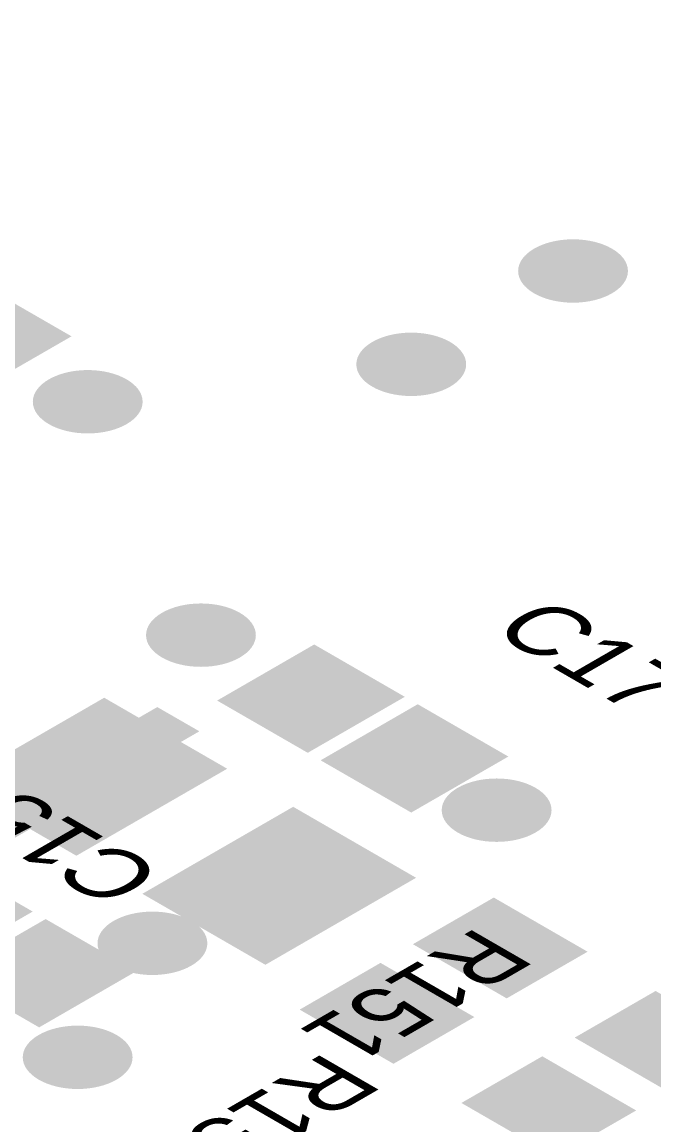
# Model space of a CAD drawing. Header units: millimetres. Extents: x -6 to 177, y -65 to 42.
# Drawn here: x 54.08 to 60.99, y -26.89 to -14.83 of the extents above; entities that cross this region are included whole.
import ezdxf

# ---------------------------------------------------------------- set-up
doc = ezdxf.new("R2010")
doc.units = ezdxf.units.MM
for name, color, linetype, true_color in [('Bottom Layer- Bottom', 7, 'Continuous', 0xffffff), ('Bottom Solder- Bot Mask', 7, 'Continuous', 0xffffff), ('Mechanical 13', 7, 'Continuous', 0xffffff), ('Top Layer- Top', 7, 'Continuous', 0xffffff), ('Top Overlay- Top Silk', 7, 'Continuous', 0xffffff), ('Top Paste- Top Paste', 7, 'Continuous', 0xffffff), ('Top Solder- Top Mask', 7, 'Continuous', 0xffffff), ('Via Holes', 7, 'Continuous', 0xffffff)]:
    doc.layers.add(name, color=color, linetype=linetype, true_color=true_color)
doc.styles.add('Arial', font='')
doc.styles.get('Arial').set_extended_font_data('Arial')

# ---------------------------------------------------------------- blocks, each defined once
blk = doc.blocks.new('RES_0805_2012_152')
at = {"layer": 'Top Layer- Top', "linetype": 'Continuous', "lineweight": 18}
for points in [[(61.006, -25.464), (61.96, -26.016), (61.147, -26.485), (60.192, -25.934)], [(59.768, -26.179), (60.723, -26.73), (59.91, -27.2), (58.955, -26.648)]]:
    blk.add_hatch(color=7, dxfattribs=at).paths.add_polyline_path(points, flags=0)
at = {"layer": 'Top Paste- Top Paste', "linetype": 'Continuous', "lineweight": 18}
for points in [[(61.006, -25.464), (61.96, -26.016), (61.147, -26.485), (60.192, -25.934)], [(59.768, -26.179), (60.723, -26.73), (59.91, -27.2), (58.955, -26.648)]]:
    blk.add_hatch(color=7, dxfattribs=at).paths.add_polyline_path(points, flags=0)
at = {"layer": 'Top Solder- Top Mask', "linetype": 'Continuous', "lineweight": 18}
for points in [[(61.006, -25.424), (62.031, -26.016), (61.147, -26.526), (60.122, -25.934)], [(59.768, -26.138), (60.794, -26.73), (59.91, -27.24), (58.884, -26.648)]]:
    blk.add_hatch(color=7, dxfattribs=at).paths.add_polyline_path(points, flags=0)
blk = doc.blocks.new('CAP_0805_2012_151')
at = {"layer": 'Top Layer- Top', "linetype": 'Continuous', "lineweight": 18}
for points in [[(54.129, -24.556), (53.139, -25.128), (52.22, -24.597), (53.21, -24.025)], [(55.26, -25.209), (54.27, -25.781), (53.351, -25.25), (54.341, -24.679)]]:
    blk.add_hatch(color=7, dxfattribs=at).paths.add_polyline_path(points, flags=0)
at = {"layer": 'Top Paste- Top Paste', "linetype": 'Continuous', "lineweight": 18}
for points in [[(54.129, -24.556), (53.139, -25.128), (52.22, -24.597), (53.21, -24.025)], [(55.26, -25.209), (54.27, -25.781), (53.351, -25.25), (54.341, -24.679)]]:
    blk.add_hatch(color=7, dxfattribs=at).paths.add_polyline_path(points, flags=0)
at = {"layer": 'Top Solder- Top Mask', "linetype": 'Continuous', "lineweight": 18}
for points in [[(54.2, -24.556), (53.139, -25.169), (52.149, -24.597), (53.21, -23.985)], [(55.331, -25.209), (54.27, -25.822), (53.28, -25.25), (54.341, -24.638)]]:
    blk.add_hatch(color=7, dxfattribs=at).paths.add_polyline_path(points, flags=0)
blk = doc.blocks.new('CAP_POL_1411_3528_148')
at = {"layer": 'Mechanical 13', "linetype": 'Continuous', "lineweight": 18}
blk.add_hatch(color=56, dxfattribs=at).paths.add_polyline_path([(53.51, -23.505), (53.97, -23.77), (56.021, -22.586), (55.561, -22.321)], flags=0)
at = {"layer": 'Top Layer- Top', "linetype": 'Continuous', "lineweight": 18}
for points in [[(53.404, -23.17), (54.981, -22.26), (56.254, -22.995), (54.677, -23.905)], [(55.469, -24.362), (57.046, -23.452), (58.319, -24.187), (56.742, -25.097)]]:
    blk.add_hatch(color=7, dxfattribs=at).paths.add_polyline_path(points, flags=0)
at = {"layer": 'Top Paste- Top Paste', "linetype": 'Continuous', "lineweight": 18}
for points in [[(53.404, -23.17), (54.981, -22.26), (56.254, -22.995), (54.677, -23.905)], [(55.469, -24.362), (57.046, -23.452), (58.319, -24.187), (56.742, -25.097)]]:
    blk.add_hatch(color=7, dxfattribs=at).paths.add_polyline_path(points, flags=0)
at = {"layer": 'Top Solder- Top Mask', "linetype": 'Continuous', "lineweight": 18}
for points in [[(53.334, -23.17), (54.981, -22.219), (56.325, -22.995), (54.677, -23.946)], [(55.398, -24.362), (57.046, -23.411), (58.389, -24.187), (56.742, -25.138)]]:
    blk.add_hatch(color=7, dxfattribs=at).paths.add_polyline_path(points, flags=0)
blk = doc.blocks.new('RES_0805_2012_286')
at = {"layer": 'Top Layer- Top', "linetype": 'Continuous', "lineweight": 18}
for points in [[(59.379, -25.464), (58.425, -24.913), (59.238, -24.444), (60.192, -24.995)], [(58.142, -26.179), (57.187, -25.628), (58, -25.158), (58.955, -25.709)]]:
    blk.add_hatch(color=7, dxfattribs=at).paths.add_polyline_path(points, flags=0)
at = {"layer": 'Top Paste- Top Paste', "linetype": 'Continuous', "lineweight": 18}
for points in [[(59.379, -25.464), (58.425, -24.913), (59.238, -24.444), (60.192, -24.995)], [(58.142, -26.179), (57.187, -25.628), (58, -25.158), (58.955, -25.709)]]:
    blk.add_hatch(color=7, dxfattribs=at).paths.add_polyline_path(points, flags=0)
at = {"layer": 'Top Solder- Top Mask', "linetype": 'Continuous', "lineweight": 18}
for points in [[(59.379, -25.505), (58.354, -24.913), (59.238, -24.403), (60.263, -24.995)], [(58.142, -26.22), (57.117, -25.628), (58, -25.117), (59.026, -25.709)]]:
    blk.add_hatch(color=7, dxfattribs=at).paths.add_polyline_path(points, flags=0)
blk = doc.blocks.new('CAP_0805_2012_179')
at = {"layer": 'Top Layer- Top', "linetype": 'Continuous', "lineweight": 18}
for points in [[(53.422, -17.616), (52.432, -18.187), (51.513, -17.657), (52.503, -17.085)], [(54.553, -18.269), (53.563, -18.841), (52.644, -18.31), (53.634, -17.738)]]:
    blk.add_hatch(color=7, dxfattribs=at).paths.add_polyline_path(points, flags=0)
at = {"layer": 'Top Paste- Top Paste', "linetype": 'Continuous', "lineweight": 18}
for points in [[(53.422, -17.616), (52.432, -18.187), (51.513, -17.657), (52.503, -17.085)], [(54.553, -18.269), (53.563, -18.841), (52.644, -18.31), (53.634, -17.738)]]:
    blk.add_hatch(color=7, dxfattribs=at).paths.add_polyline_path(points, flags=0)
at = {"layer": 'Top Solder- Top Mask', "linetype": 'Continuous', "lineweight": 18}
for points in [[(53.493, -17.616), (52.432, -18.228), (51.442, -17.657), (52.503, -17.044)], [(54.624, -18.269), (53.563, -18.881), (52.573, -18.31), (53.634, -17.698)]]:
    blk.add_hatch(color=7, dxfattribs=at).paths.add_polyline_path(points, flags=0)
blk = doc.blocks.new('CAP_0805_2012_145')
at = {"layer": 'Top Layer- Top', "linetype": 'Continuous', "lineweight": 18}
for points in [[(58.195, -22.209), (57.205, -22.78), (56.286, -22.25), (57.276, -21.678)], [(59.326, -22.862), (58.336, -23.433), (57.417, -22.903), (58.407, -22.331)]]:
    blk.add_hatch(color=7, dxfattribs=at).paths.add_polyline_path(points, flags=0)
at = {"layer": 'Top Paste- Top Paste', "linetype": 'Continuous', "lineweight": 18}
for points in [[(58.195, -22.209), (57.205, -22.78), (56.286, -22.25), (57.276, -21.678)], [(59.326, -22.862), (58.336, -23.433), (57.417, -22.903), (58.407, -22.331)]]:
    blk.add_hatch(color=7, dxfattribs=at).paths.add_polyline_path(points, flags=0)
at = {"layer": 'Top Solder- Top Mask', "linetype": 'Continuous', "lineweight": 18}
for points in [[(58.266, -22.209), (57.205, -22.821), (56.215, -22.25), (57.276, -21.637)], [(59.397, -22.862), (58.336, -23.474), (57.346, -22.903), (58.407, -22.29)]]:
    blk.add_hatch(color=7, dxfattribs=at).paths.add_polyline_path(points, flags=0)

msp = doc.modelspace()

# ---------------------------------------------------------------- hatches: boundary and pattern name
at = {"layer": 'Bottom Layer- Bottom', "linetype": 'Continuous', "lineweight": 18}
h = msp.add_hatch(color=7, dxfattribs=at)
edge = h.paths.add_edge_path(flags=0)
edge.add_ellipse((60.104, -17.555), major_axis=(-0.55, 0), ratio=0.57735, start_angle=0, end_angle=360)
h = msp.add_hatch(color=7, dxfattribs=at)
edge = h.paths.add_edge_path(flags=0)
edge.add_ellipse((58.336, -18.575), major_axis=(-0.55, 0), ratio=0.57735, start_angle=0, end_angle=360)
h = msp.add_hatch(color=7, dxfattribs=at)
edge = h.paths.add_edge_path(flags=0)
edge.add_ellipse((54.801, -18.984), major_axis=(-0.55, 0), ratio=0.57735, start_angle=0, end_angle=360)
h = msp.add_hatch(color=7, dxfattribs=at)
edge = h.paths.add_edge_path(flags=0)
edge.add_ellipse((56.038, -21.535), major_axis=(-0.55, 0), ratio=0.57735, start_angle=0, end_angle=360)
h = msp.add_hatch(color=7, dxfattribs=at)
edge = h.paths.add_edge_path(flags=0)
edge.add_ellipse((59.269, -23.448), major_axis=(-0.55, 0), ratio=0.57735, start_angle=0, end_angle=360)
h = msp.add_hatch(color=7, dxfattribs=at)
edge = h.paths.add_edge_path(flags=0)
edge.add_ellipse((55.508, -24.903), major_axis=(-0.55, 0), ratio=0.57735, start_angle=0, end_angle=360)
h = msp.add_hatch(color=7, dxfattribs=at)
edge = h.paths.add_edge_path(flags=0)
edge.add_ellipse((54.691, -26.149), major_axis=(-0.55, 0), ratio=0.57735, start_angle=0, end_angle=360)
at = {"layer": 'Bottom Solder- Bot Mask', "linetype": 'Continuous', "lineweight": 18}
h = msp.add_hatch(color=7, dxfattribs=at)
edge = h.paths.add_edge_path(flags=0)
edge.add_ellipse((60.104, -17.555), major_axis=(-0.6, 0), ratio=0.57735, start_angle=0, end_angle=360)
h = msp.add_hatch(color=7, dxfattribs=at)
edge = h.paths.add_edge_path(flags=0)
edge.add_ellipse((58.336, -18.575), major_axis=(-0.6, 0), ratio=0.57735, start_angle=0, end_angle=360)
h = msp.add_hatch(color=7, dxfattribs=at)
edge = h.paths.add_edge_path(flags=0)
edge.add_ellipse((54.801, -18.984), major_axis=(-0.6, 0), ratio=0.57735, start_angle=0, end_angle=360)
h = msp.add_hatch(color=7, dxfattribs=at)
edge = h.paths.add_edge_path(flags=0)
edge.add_ellipse((56.038, -21.535), major_axis=(-0.6, 0), ratio=0.57735, start_angle=0, end_angle=360)
h = msp.add_hatch(color=7, dxfattribs=at)
edge = h.paths.add_edge_path(flags=0)
edge.add_ellipse((59.269, -23.448), major_axis=(-0.6, 0), ratio=0.57735, start_angle=0, end_angle=360)
h = msp.add_hatch(color=7, dxfattribs=at)
edge = h.paths.add_edge_path(flags=0)
edge.add_ellipse((55.508, -24.903), major_axis=(-0.6, 0), ratio=0.57735, start_angle=0, end_angle=360)
h = msp.add_hatch(color=7, dxfattribs=at)
edge = h.paths.add_edge_path(flags=0)
edge.add_ellipse((54.691, -26.149), major_axis=(-0.6, 0), ratio=0.57735, start_angle=0, end_angle=360)
at = {"layer": 'Top Layer- Top', "linetype": 'Continuous', "lineweight": 18}
h = msp.add_hatch(color=7, dxfattribs=at)
edge = h.paths.add_edge_path(flags=0)
edge.add_ellipse((60.104, -17.555), major_axis=(-0.55, 0), ratio=0.57735, start_angle=0, end_angle=360)
h = msp.add_hatch(color=7, dxfattribs=at)
edge = h.paths.add_edge_path(flags=0)
edge.add_ellipse((58.336, -18.575), major_axis=(-0.55, 0), ratio=0.57735, start_angle=0, end_angle=360)
h = msp.add_hatch(color=7, dxfattribs=at)
edge = h.paths.add_edge_path(flags=0)
edge.add_ellipse((54.801, -18.984), major_axis=(-0.55, 0), ratio=0.57735, start_angle=0, end_angle=360)
h = msp.add_hatch(color=7, dxfattribs=at)
edge = h.paths.add_edge_path(flags=0)
edge.add_ellipse((56.038, -21.535), major_axis=(-0.55, 0), ratio=0.57735, start_angle=0, end_angle=360)
h = msp.add_hatch(color=7, dxfattribs=at)
edge = h.paths.add_edge_path(flags=0)
edge.add_ellipse((59.269, -23.448), major_axis=(-0.55, 0), ratio=0.57735, start_angle=0, end_angle=360)
h = msp.add_hatch(color=7, dxfattribs=at)
edge = h.paths.add_edge_path(flags=0)
edge.add_ellipse((55.508, -24.903), major_axis=(-0.55, 0), ratio=0.57735, start_angle=0, end_angle=360)
h = msp.add_hatch(color=7, dxfattribs=at)
edge = h.paths.add_edge_path(flags=0)
edge.add_ellipse((54.691, -26.149), major_axis=(-0.55, 0), ratio=0.57735, start_angle=0, end_angle=360)
at = {"layer": 'Top Solder- Top Mask', "linetype": 'Continuous', "lineweight": 18}
h = msp.add_hatch(color=7, dxfattribs=at)
edge = h.paths.add_edge_path(flags=0)
edge.add_ellipse((60.104, -17.555), major_axis=(-0.6, 0), ratio=0.57735, start_angle=0, end_angle=360)
h = msp.add_hatch(color=7, dxfattribs=at)
edge = h.paths.add_edge_path(flags=0)
edge.add_ellipse((58.336, -18.575), major_axis=(-0.6, 0), ratio=0.57735, start_angle=0, end_angle=360)
h = msp.add_hatch(color=7, dxfattribs=at)
edge = h.paths.add_edge_path(flags=0)
edge.add_ellipse((54.801, -18.984), major_axis=(-0.6, 0), ratio=0.57735, start_angle=0, end_angle=360)
h = msp.add_hatch(color=7, dxfattribs=at)
edge = h.paths.add_edge_path(flags=0)
edge.add_ellipse((56.038, -21.535), major_axis=(-0.6, 0), ratio=0.57735, start_angle=0, end_angle=360)
h = msp.add_hatch(color=7, dxfattribs=at)
edge = h.paths.add_edge_path(flags=0)
edge.add_ellipse((59.269, -23.448), major_axis=(-0.6, 0), ratio=0.57735, start_angle=0, end_angle=360)
h = msp.add_hatch(color=7, dxfattribs=at)
edge = h.paths.add_edge_path(flags=0)
edge.add_ellipse((55.508, -24.903), major_axis=(-0.6, 0), ratio=0.57735, start_angle=0, end_angle=360)
h = msp.add_hatch(color=7, dxfattribs=at)
edge = h.paths.add_edge_path(flags=0)
edge.add_ellipse((54.691, -26.149), major_axis=(-0.6, 0), ratio=0.57735, start_angle=0, end_angle=360)
at = {"layer": 'Via Holes', "linetype": 'Continuous', "lineweight": 18}
h = msp.add_hatch(color=7, dxfattribs=at)
edge = h.paths.add_edge_path(flags=0)
edge.add_ellipse((60.104, -17.555), major_axis=(-0.3, 0), ratio=0.57735, start_angle=0, end_angle=360)
h = msp.add_hatch(color=7, dxfattribs=at)
edge = h.paths.add_edge_path(flags=0)
edge.add_ellipse((58.336, -18.575), major_axis=(-0.3, 0), ratio=0.57735, start_angle=0, end_angle=360)
h = msp.add_hatch(color=7, dxfattribs=at)
edge = h.paths.add_edge_path(flags=0)
edge.add_ellipse((54.801, -18.984), major_axis=(-0.3, 0), ratio=0.57735, start_angle=0, end_angle=360)
h = msp.add_hatch(color=7, dxfattribs=at)
edge = h.paths.add_edge_path(flags=0)
edge.add_ellipse((56.038, -21.535), major_axis=(-0.3, 0), ratio=0.57735, start_angle=0, end_angle=360)
h = msp.add_hatch(color=7, dxfattribs=at)
edge = h.paths.add_edge_path(flags=0)
edge.add_ellipse((59.269, -23.448), major_axis=(-0.3, 0), ratio=0.57735, start_angle=0, end_angle=360)
h = msp.add_hatch(color=7, dxfattribs=at)
edge = h.paths.add_edge_path(flags=0)
edge.add_ellipse((55.508, -24.903), major_axis=(-0.3, 0), ratio=0.57735, start_angle=0, end_angle=360)
h = msp.add_hatch(color=7, dxfattribs=at)
edge = h.paths.add_edge_path(flags=0)
edge.add_ellipse((54.691, -26.149), major_axis=(-0.3, 0), ratio=0.57735, start_angle=0, end_angle=360)

# ---------------------------------------------------------------- linework, layer by layer
at = {"color": 252, "linetype": 'Continuous', "lineweight": 13}
for points in [[(-6.364, 0.816), (2.946, -4.559), (21.567, -15.309), (49.497, -31.435), (77.428, -47.561), (96.049, -58.311), (105.359, -63.687)], [(-6.364, -0.408), (2.946, -5.784), (21.567, -16.534), (49.497, -32.66), (77.428, -48.786), (96.049, -59.536), (105.359, -64.911)]]:
    msp.add_open_spline(points, degree=3, dxfattribs=at)
at = {"color": 163, "linetype": 'Continuous', "lineweight": 18}
msp.add_open_spline([(-6.364, -0.408), (2.946, -5.784), (21.567, -16.534), (49.497, -32.66), (77.428, -48.786), (96.049, -59.536), (105.359, -64.911)], degree=3, dxfattribs=at)

# ---------------------------------------------------------------- block references
for name in ['CAP_0805_2012_179', 'CAP_0805_2012_145', 'CAP_POL_1411_3528_148', 'CAP_0805_2012_151', 'RES_0805_2012_286', 'RES_0805_2012_152']:
    msp.add_blockref(name, (0, 0), dxfattribs=at)

# ---------------------------------------------------------------- texts
at = {"layer": 'Top Overlay- Top Silk', "color": 2, "linetype": 'Continuous', "lineweight": 13, "extrusion": (0, 0.816497, 0.57735), "char_height": 0.912, "attachment_point": 7, "line_spacing_factor": 1.047437, "style": 'Arial'}
for s, insert, text_direction in [('\\fArial|b0|i0;\\W0.9851;C17', (59.168, -21.488, 0.16), (0.707107, -0.408248, 0.57735)), ('\\fArial|b0|i0;\\W0.9883;C15', (55.687, -24.14, -0.152), (-0.707107, 0.408248, -0.57735)), ('\\fArial|b0|i0;\\W0.9168;R151', (59.055, -24.715, -0.152), (-0.707107, -0.408248, 0.57735)), ('\\fArial|b0|i0;\\W0.9751;R150', (57.395, -26.082, -0.152), (-0.707107, -0.408248, 0.57735))]:
    msp.add_mtext(s, dxfattribs=dict(at, insert=insert, text_direction=text_direction))

doc.saveas('drawing.dxf')
